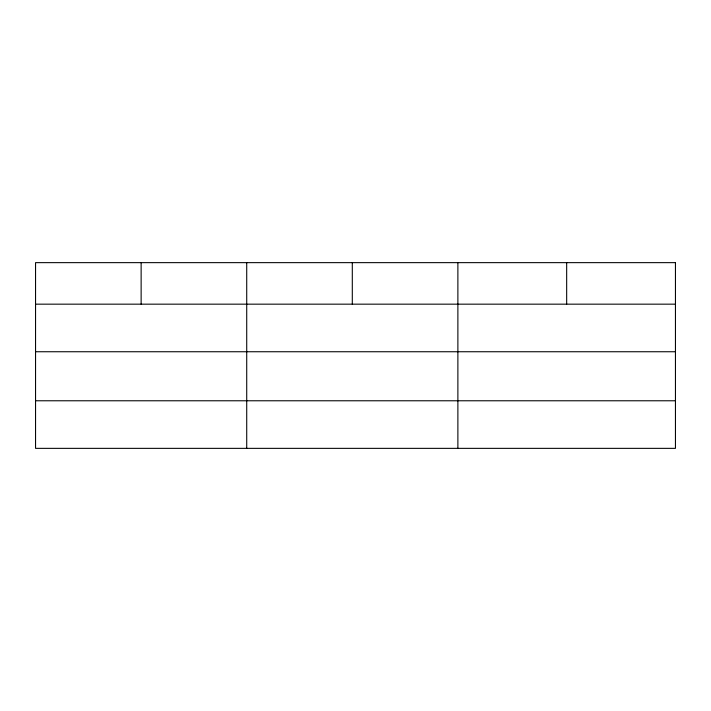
<?xml version="1.0" encoding="UTF-8"?>
<svg xmlns="http://www.w3.org/2000/svg" width="711" height="711" viewBox="0 0 711 711"><rect width="100%" height="100%" fill="white"/><g stroke="black" fill="none" stroke-linecap="round" stroke-linejoin="round"><path stroke-width="1.07" d="M35.55 304.166L675.45 304.166M35.55 351.741L675.45 351.741M35.55 400.773L675.45 400.773M566.667 262.643L566.667 304.166M457.884 262.643L457.884 448.357M352.3 262.643L352.3 304.166M246.717 262.643L246.717 448.357M141.134 262.643L141.134 304.166M675.45 262.643L35.55 262.643L35.55 448.357L675.45 448.357L675.45 262.643"/></g></svg>
